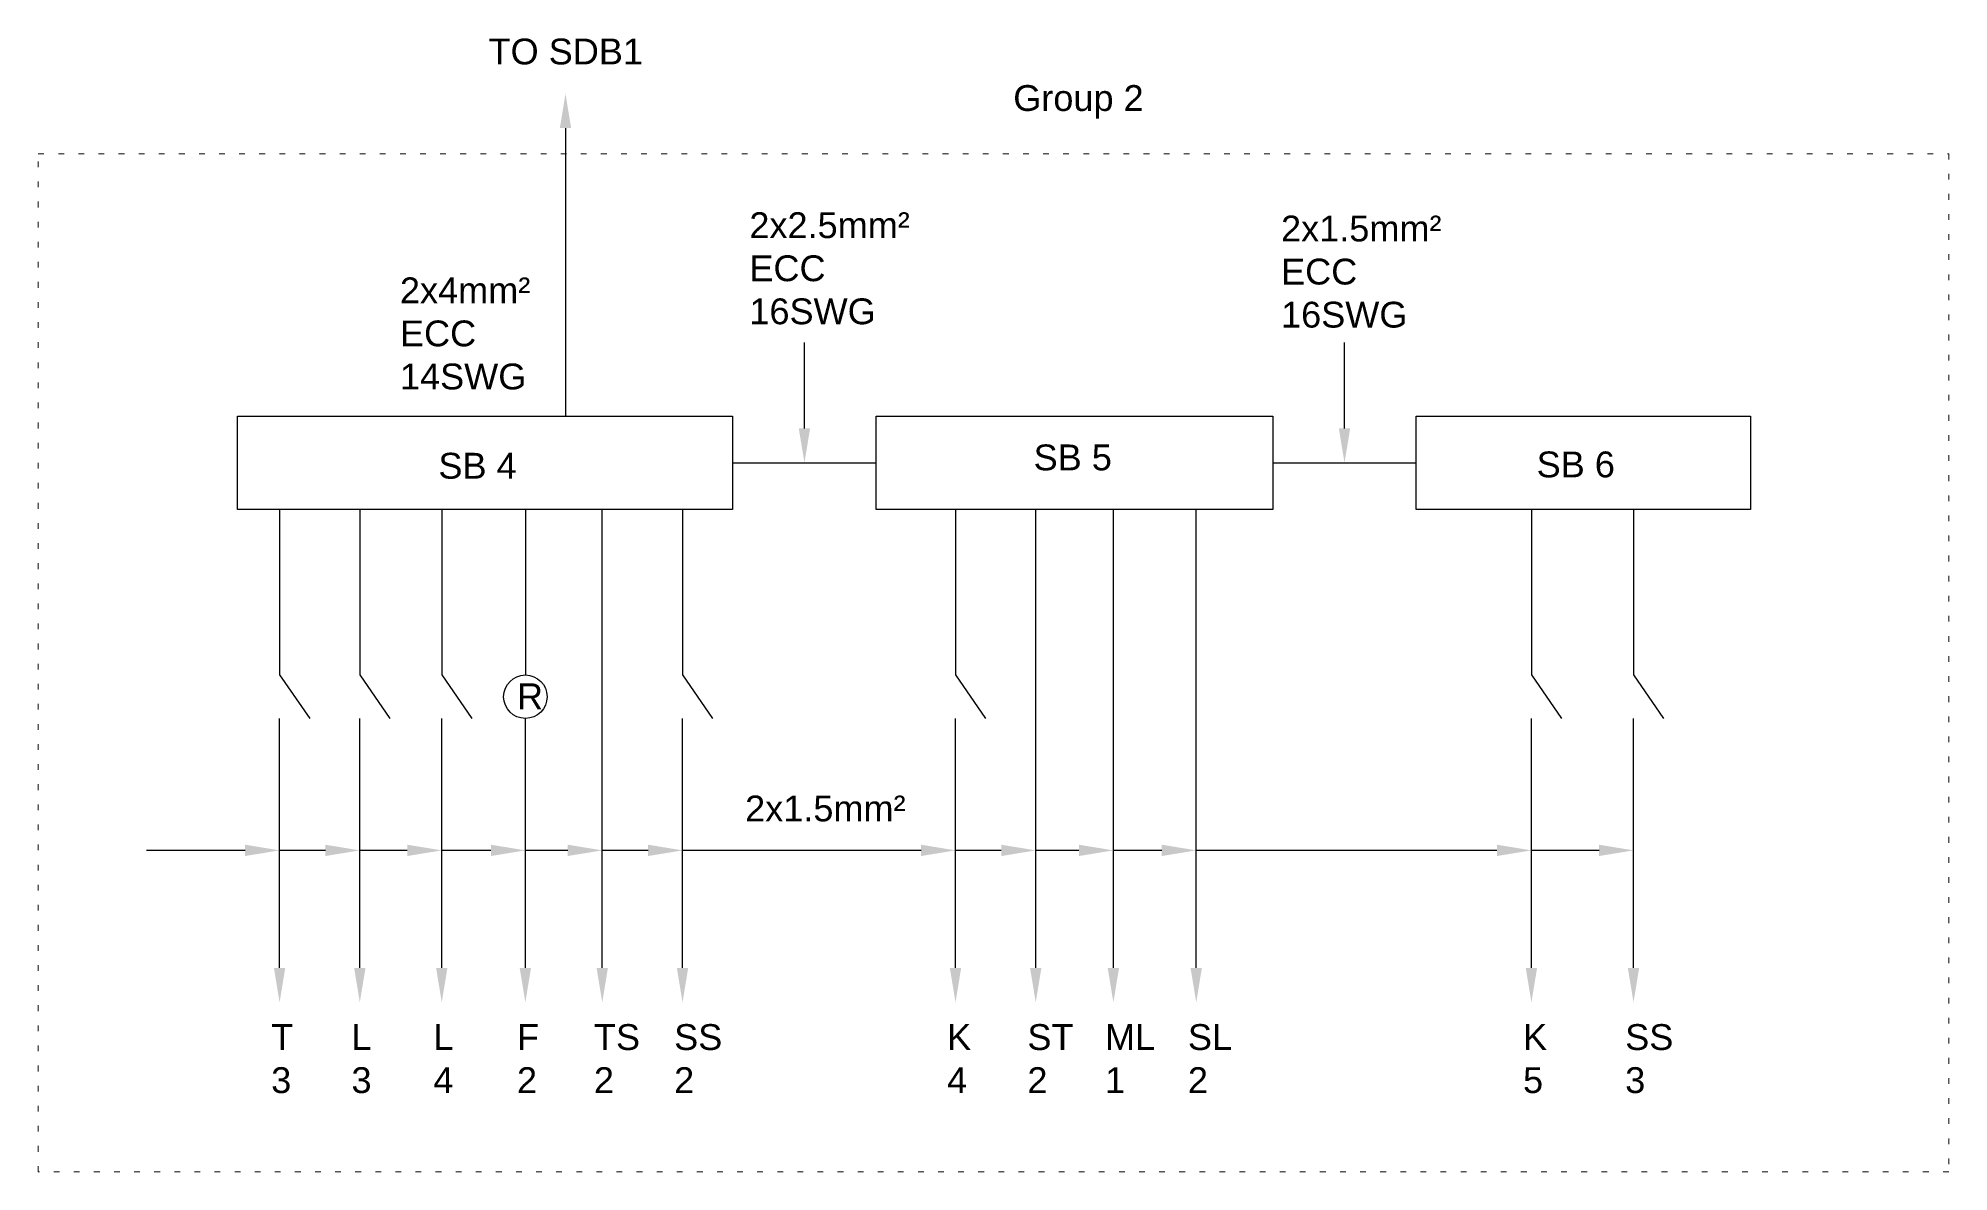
# Model space of a CAD drawing. Header units: inches. Extents: x 9.9 to 43.1, y 4.8 to 24.5.
import ezdxf
from ezdxf import colors
from ezdxf.entities.mleader import LeaderData, LeaderLine
from ezdxf.math import Vec2, Vec3

# ---------------------------------------------------------------- set-up
doc = ezdxf.new("R2010")
doc.units = ezdxf.units.IN
doc.header["$MEASUREMENT"] = 0
doc.linetypes.add('DOT', pattern=[0.25, 0, -0.25])
doc.layers.add('Dot', color=7, linetype='DOT', lineweight=20)
doc.styles.get("Standard").update_dxf_attribs({"font": 'arial.ttf'})

msp = doc.modelspace()

# ---------------------------------------------------------------- linework, layer by layer
for p, q in [((21.971, 17.114), (24.471, 17.114)), ((31.376, 17.114), (33.876, 17.114)), ((14.081, 16.299), (14.081, 13.419)), ((15.478, 16.299), (15.478, 13.419)), ((16.905, 16.299), (16.905, 13.419)), ((18.361, 16.299), (18.361, 13.419)), ((21.098, 16.299), (21.098, 13.419)), ((25.852, 16.299), (25.852, 13.419)), ((35.881, 16.299), (35.881, 13.419)), ((37.659, 16.299), (37.659, 13.419)), ((14.081, 13.419), (14.605, 12.662)), ((15.478, 13.419), (16.002, 12.662)), ((16.905, 13.419), (17.429, 12.662)), ((21.098, 13.419), (21.622, 12.662)), ((25.852, 13.419), (26.376, 12.662)), ((35.881, 13.419), (36.405, 12.662)), ((37.659, 13.419), (38.183, 12.662))]:
    msp.add_line(p, q)
for points in [[(13.349, 17.929), (21.971, 17.929), (21.971, 16.299), (13.349, 16.299)], [(24.471, 17.929), (31.376, 17.929), (31.376, 16.299), (24.471, 16.299)], [(33.876, 17.929), (39.699, 17.929), (39.699, 16.299), (33.876, 16.299)]]:
    msp.add_lwpolyline(points, close=True)
msp.add_circle((18.361, 13.041), 0.378)
at = {"layer": 'Dot'}
msp.add_lwpolyline([(9.878, 22.498), (43.149, 22.498), (43.149, 4.765), (9.878, 4.765)], close=True, dxfattribs=at)

# ---------------------------------------------------------------- texts
at = {"char_height": 0.5, "attachment_point": 1}
for s, width, heights, insert in [('{\\H0.9x;TO SDB1}', 2.88251, [0.582], (17.72, 24.505)), ('{\\H0.9x;Group 2}', 2.44577, [0.815], (26.857, 23.694)), ('{\\H0.9x;2x2.5mm²\\PECC\\P16SWG}', 2.62047, [2.066], (22.262, 21.479)), ('{\\H0.9x;2x1.5mm²\\PECC\\P16SWG}', 2.62047, [2.066], (31.521, 21.421)), ('{\\H0.9x;2x4mm²\\PECC\\P14SWG}', 2.62047, [2.066], (16.177, 20.344)), ('{\\H0.9x;SB 5}', 1.65963, [0.786], (27.212, 17.434)), ('{\\H0.9x;SB 6}', 1.65963, [0.786], (35.972, 17.312)), ('{\\H0.9x;SB 4}', 1.65963, [0.786], (16.847, 17.289)), ('{\\H0.9x;R}', 1.65963, [0.786], (18.215, 13.273)), ('{\\H0.9x;2x1.5mm²}', 2.73693, [0.757], (22.188, 11.319)), ('{\\H0.9x;T\\P3}', 0.5, [1.455], (13.935, 7.337)), ('{\\H0.9x;L\\P3}', 0.5, [1.455], (15.333, 7.337)), ('{\\H0.9x;L\\P4}', 0.5, [1.455], (16.759, 7.337)), ('{\\H0.9x;F\\P2}', 0.5, [1.455], (18.215, 7.337)), ('{\\H0.9x;TS\\P2}', 0.5, [1.455], (19.555, 7.337)), ('{\\H0.9x;SS\\P2}', 0.5, [1.455], (20.952, 7.337)), ('{\\H0.9x;K\\P4}', 0.5, [1.455], (25.706, 7.337)), ('{\\H0.9x;ST\\P2}', 0.5, [1.455], (27.104, 7.337)), ('{\\H0.9x;ML\\P1}', 0.5, [1.455], (28.456, 7.337)), ('{\\H0.9x;SL\\P2}', 0.5, [1.455], (29.899, 7.337)), ('{\\H0.9x;K\\P5}', 0.5, [1.455], (35.735, 7.337)), ('{\\H0.9x;SS\\P3}', 0.5, [1.455], (37.514, 7.337))]:
    msp.add_mtext_dynamic_manual_height_columns(s, width=width, gutter_width=1, heights=heights, dxfattribs=dict(at, insert=insert))

# ---------------------------------------------------------------- leaders
ml = msp.add_multileader_mtext('Standard')
ml.set_content('')
ml.set_leader_properties()
ml.build(insert=Vec2(0, 0))
ml.multileader.update_dxf_attribs({"has_dogleg": 0, "dogleg_length": 0.36, "arrow_head_size": 0.6})
ctx = ml.context
ctx.base_point, ctx.char_height, ctx.arrow_head_size, ctx.landing_gap_size, ctx.plane_origin = Vec3(19.06, 17.929), 0.18, 0.6, 0.09, Vec3(19.06, 23.545)
notes = []
notes.append((ctx, [(0, (1, 1, 0), (18.7, 17.929), (1, 0), 0.36, [(0, [(19.06, 23.545)], 0, [])])]))
ctx.mtext, ml.multileader.dxf.content_type = None, 0
ml = msp.add_multileader_mtext('Standard')
ml.set_content('')
ml.set_leader_properties()
ml.build(insert=Vec2(0, 0))
ml.multileader.update_dxf_attribs({"has_dogleg": 0, "dogleg_length": 0.36, "arrow_head_size": 0.6})
ctx = ml.context
ctx.base_point, ctx.char_height, ctx.arrow_head_size, ctx.landing_gap_size, ctx.plane_origin = Vec3(23.221, 19.209), 0.18, 0.6, 0.09, Vec3(23.221, 17.114)
notes.append((ctx, [(0, (1, 1, 0), (22.861, 19.209), (1, 0), 0.36, [(0, [(23.221, 17.114)], 0, [])])]))
ctx.mtext, ml.multileader.dxf.content_type = None, 0
ml = msp.add_multileader_mtext('Standard')
ml.set_content('')
ml.set_leader_properties()
ml.build(insert=Vec2(0, 0))
ml.multileader.update_dxf_attribs({"has_dogleg": 0, "dogleg_length": 0.36, "arrow_head_size": 0.6})
ctx = ml.context
ctx.base_point, ctx.char_height, ctx.arrow_head_size, ctx.landing_gap_size, ctx.plane_origin = Vec3(32.626, 19.209), 0.18, 0.6, 0.09, Vec3(32.626, 17.114)
notes.append((ctx, [(1, (1, 1, 0), (32.266, 19.209), (1, 0), 0.36, [(0, [(32.626, 17.114)], 0, [])])]))
ctx.mtext, ml.multileader.dxf.content_type = None, 0
ml = msp.add_multileader_mtext('Standard')
ml.set_content('')
ml.set_leader_properties()
ml.build(insert=Vec2(0, 0))
ml.multileader.update_dxf_attribs({"has_dogleg": 0, "dogleg_length": 0.36, "arrow_head_size": 0.6})
ctx = ml.context
ctx.base_point, ctx.char_height, ctx.arrow_head_size, ctx.landing_gap_size, ctx.plane_origin = Vec3(19.7, 16.299), 0.18, 0.6, 0.09, Vec3(19.7, 7.716)
notes.append((ctx, [(0, (1, 1, 0), (20.06, 16.299), (-1, 0), 0.36, [(0, [(19.7, 7.716)], 0, [])])]))
ctx.mtext, ml.multileader.dxf.content_type = None, 0
ml = msp.add_multileader_mtext('Standard')
ml.set_content('')
ml.set_leader_properties()
ml.build(insert=Vec2(0, 0))
ml.multileader.update_dxf_attribs({"has_dogleg": 0, "dogleg_length": 0.36, "arrow_head_size": 0.6})
ctx = ml.context
ctx.base_point, ctx.char_height, ctx.arrow_head_size, ctx.landing_gap_size, ctx.plane_origin = Vec3(27.249, 16.299), 0.18, 0.6, 0.09, Vec3(27.249, 7.716)
notes.append((ctx, [(0, (1, 1, 0), (26.889, 16.299), (1, 0), 0.36, [(0, [(27.249, 7.716)], 0, [])])]))
ctx.mtext, ml.multileader.dxf.content_type = None, 0
ml = msp.add_multileader_mtext('Standard')
ml.set_content('')
ml.set_leader_properties()
ml.build(insert=Vec2(0, 0))
ml.multileader.update_dxf_attribs({"has_dogleg": 0, "dogleg_length": 0.36, "arrow_head_size": 0.6})
ctx = ml.context
ctx.base_point, ctx.char_height, ctx.arrow_head_size, ctx.landing_gap_size, ctx.plane_origin = Vec3(28.601, 16.299), 0.18, 0.6, 0.09, Vec3(28.601, 7.716)
notes.append((ctx, [(0, (1, 1, 0), (28.241, 16.299), (1, 0), 0.36, [(0, [(28.601, 7.716)], 0, [])])]))
ctx.mtext, ml.multileader.dxf.content_type = None, 0
ml = msp.add_multileader_mtext('Standard')
ml.set_content('')
ml.set_leader_properties()
ml.build(insert=Vec2(0, 0))
ml.multileader.update_dxf_attribs({"has_dogleg": 0, "dogleg_length": 0.36, "arrow_head_size": 0.6})
ctx = ml.context
ctx.base_point, ctx.char_height, ctx.arrow_head_size, ctx.landing_gap_size, ctx.plane_origin = Vec3(30.044, 16.299), 0.18, 0.6, 0.09, Vec3(30.044, 7.716)
notes.append((ctx, [(0, (1, 1, 0), (29.684, 16.299), (1, 0), 0.36, [(0, [(30.044, 7.716)], 0, [])])]))
ctx.mtext, ml.multileader.dxf.content_type = None, 0
ml = msp.add_multileader_mtext('Standard')
ml.set_content('')
ml.set_leader_properties()
ml.build(insert=Vec2(0, 0))
ml.multileader.update_dxf_attribs({"has_dogleg": 0, "dogleg_length": 0.36, "arrow_head_size": 0.6})
ctx = ml.context
ctx.base_point, ctx.char_height, ctx.arrow_head_size, ctx.landing_gap_size, ctx.plane_origin = Vec3(14.081, 12.662), 0.18, 0.6, 0.09, Vec3(14.081, 7.716)
notes.append((ctx, [(0, (1, 1, 0), (13.721, 12.662), (1, 0), 0.36, [(0, [(14.081, 7.716)], 0, [])])]))
ctx.mtext, ml.multileader.dxf.content_type = None, 0
ml = msp.add_multileader_mtext('Standard')
ml.set_content('')
ml.set_leader_properties()
ml.build(insert=Vec2(0, 0))
ml.multileader.update_dxf_attribs({"has_dogleg": 0, "dogleg_length": 0.36, "arrow_head_size": 0.6})
ctx = ml.context
ctx.base_point, ctx.char_height, ctx.arrow_head_size, ctx.landing_gap_size, ctx.plane_origin = Vec3(15.478, 12.662), 0.18, 0.6, 0.09, Vec3(15.478, 7.716)
notes.append((ctx, [(0, (1, 1, 0), (15.118, 12.662), (1, 0), 0.36, [(0, [(15.478, 7.716)], 0, [])])]))
ctx.mtext, ml.multileader.dxf.content_type = None, 0
ml = msp.add_multileader_mtext('Standard')
ml.set_content('')
ml.set_leader_properties()
ml.build(insert=Vec2(0, 0))
ml.multileader.update_dxf_attribs({"has_dogleg": 0, "dogleg_length": 0.36, "arrow_head_size": 0.6})
ctx = ml.context
ctx.base_point, ctx.char_height, ctx.arrow_head_size, ctx.landing_gap_size, ctx.plane_origin = Vec3(16.905, 12.662), 0.18, 0.6, 0.09, Vec3(16.905, 7.716)
notes.append((ctx, [(0, (1, 1, 0), (16.545, 12.662), (1, 0), 0.36, [(0, [(16.905, 7.716)], 0, [])])]))
ctx.mtext, ml.multileader.dxf.content_type = None, 0
ml = msp.add_multileader_mtext('Standard')
ml.set_content('')
ml.set_leader_properties()
ml.build(insert=Vec2(0, 0))
ml.multileader.update_dxf_attribs({"has_dogleg": 0, "dogleg_length": 0.36, "arrow_head_size": 0.6})
ctx = ml.context
ctx.base_point, ctx.char_height, ctx.arrow_head_size, ctx.landing_gap_size, ctx.plane_origin = Vec3(18.361, 12.662), 0.18, 0.6, 0.09, Vec3(18.361, 7.716)
notes.append((ctx, [(0, (1, 1, 0), (18.001, 12.662), (1, 0), 0.36, [(0, [(18.361, 7.716)], 0, [])])]))
ctx.mtext, ml.multileader.dxf.content_type = None, 0
ml = msp.add_multileader_mtext('Standard')
ml.set_content('')
ml.set_leader_properties()
ml.build(insert=Vec2(0, 0))
ml.multileader.update_dxf_attribs({"has_dogleg": 0, "dogleg_length": 0.36, "arrow_head_size": 0.6})
ctx = ml.context
ctx.base_point, ctx.char_height, ctx.arrow_head_size, ctx.landing_gap_size, ctx.plane_origin = Vec3(21.098, 12.662), 0.18, 0.6, 0.09, Vec3(21.098, 7.716)
notes.append((ctx, [(0, (1, 1, 0), (20.738, 12.662), (1, 0), 0.36, [(0, [(21.098, 7.716)], 0, [])])]))
ctx.mtext, ml.multileader.dxf.content_type = None, 0
ml = msp.add_multileader_mtext('Standard')
ml.set_content('')
ml.set_leader_properties()
ml.build(insert=Vec2(0, 0))
ml.multileader.update_dxf_attribs({"has_dogleg": 0, "dogleg_length": 0.36, "arrow_head_size": 0.6})
ctx = ml.context
ctx.base_point, ctx.char_height, ctx.arrow_head_size, ctx.landing_gap_size, ctx.plane_origin = Vec3(25.852, 12.662), 0.18, 0.6, 0.09, Vec3(25.852, 7.716)
notes.append((ctx, [(0, (1, 1, 0), (25.492, 12.662), (1, 0), 0.36, [(0, [(25.852, 7.716)], 0, [])])]))
ctx.mtext, ml.multileader.dxf.content_type = None, 0
ml = msp.add_multileader_mtext('Standard')
ml.set_content('')
ml.set_leader_properties()
ml.build(insert=Vec2(0, 0))
ml.multileader.update_dxf_attribs({"has_dogleg": 0, "dogleg_length": 0.36, "arrow_head_size": 0.6})
ctx = ml.context
ctx.base_point, ctx.char_height, ctx.arrow_head_size, ctx.landing_gap_size, ctx.plane_origin = Vec3(35.881, 12.662), 0.18, 0.6, 0.09, Vec3(35.881, 7.716)
notes.append((ctx, [(0, (1, 1, 0), (35.521, 12.662), (1, 0), 0.36, [(0, [(35.881, 7.716)], 0, [])])]))
ctx.mtext, ml.multileader.dxf.content_type = None, 0
ml = msp.add_multileader_mtext('Standard')
ml.set_content('')
ml.set_leader_properties()
ml.build(insert=Vec2(0, 0))
ml.multileader.update_dxf_attribs({"has_dogleg": 0, "dogleg_length": 0.36, "arrow_head_size": 0.6})
ctx = ml.context
ctx.base_point, ctx.char_height, ctx.arrow_head_size, ctx.landing_gap_size, ctx.plane_origin = Vec3(37.659, 12.662), 0.18, 0.6, 0.09, Vec3(37.659, 7.716)
notes.append((ctx, [(0, (1, 1, 0), (37.299, 12.662), (1, 0), 0.36, [(0, [(37.659, 7.716)], 0, [])])]))
ctx.mtext, ml.multileader.dxf.content_type = None, 0
ml = msp.add_multileader_mtext('Standard')
ml.set_content('')
ml.set_leader_properties()
ml.build(insert=Vec2(0, 0))
ml.multileader.update_dxf_attribs({"has_dogleg": 0, "dogleg_length": 0.36, "arrow_head_size": 0.6})
ctx = ml.context
ctx.base_point, ctx.char_height, ctx.arrow_head_size, ctx.landing_gap_size, ctx.plane_origin = Vec3(11.762, 10.364), 0.18, 0.6, 0.09, Vec3(14.081, 10.364)
notes.append((ctx, [(0, (1, 1, 0), (12.122, 10.364), (-1, 0), 0.36, [(0, [(14.081, 10.364)], 0, [])])]))
ctx.mtext, ml.multileader.dxf.content_type = None, 0
ml = msp.add_multileader_mtext('Standard')
ml.set_content('')
ml.set_leader_properties()
ml.build(insert=Vec2(0, 0))
ml.multileader.update_dxf_attribs({"has_dogleg": 0, "dogleg_length": 0.36, "arrow_head_size": 0.6})
ctx = ml.context
ctx.base_point, ctx.char_height, ctx.arrow_head_size, ctx.landing_gap_size, ctx.plane_origin = Vec3(14.081, 10.364), 0.18, 0.6, 0.09, Vec3(15.478, 10.364)
notes.append((ctx, [(0, (1, 1, 0), (14.441, 10.364), (-1, 0), 0.36, [(0, [(15.478, 10.364)], 0, [])])]))
ctx.mtext, ml.multileader.dxf.content_type = None, 0
ml = msp.add_multileader_mtext('Standard')
ml.set_content('')
ml.set_leader_properties()
ml.build(insert=Vec2(0, 0))
ml.multileader.update_dxf_attribs({"has_dogleg": 0, "dogleg_length": 0.36, "arrow_head_size": 0.6})
ctx = ml.context
ctx.base_point, ctx.char_height, ctx.arrow_head_size, ctx.landing_gap_size, ctx.plane_origin = Vec3(15.478, 10.364), 0.18, 0.6, 0.09, Vec3(16.905, 10.364)
notes.append((ctx, [(0, (1, 1, 0), (15.838, 10.364), (-1, 0), 0.36, [(0, [(16.905, 10.364)], 0, [])])]))
ctx.mtext, ml.multileader.dxf.content_type = None, 0
ml = msp.add_multileader_mtext('Standard')
ml.set_content('')
ml.set_leader_properties()
ml.build(insert=Vec2(0, 0))
ml.multileader.update_dxf_attribs({"has_dogleg": 0, "dogleg_length": 0.36, "arrow_head_size": 0.6})
ctx = ml.context
ctx.base_point, ctx.char_height, ctx.arrow_head_size, ctx.landing_gap_size, ctx.plane_origin = Vec3(16.905, 10.364), 0.18, 0.6, 0.09, Vec3(18.361, 10.364)
notes.append((ctx, [(0, (1, 1, 0), (17.265, 10.364), (-1, 0), 0.36, [(0, [(18.361, 10.364)], 0, [])])]))
ctx.mtext, ml.multileader.dxf.content_type = None, 0
ml = msp.add_multileader_mtext('Standard')
ml.set_content('')
ml.set_leader_properties()
ml.build(insert=Vec2(0, 0))
ml.multileader.update_dxf_attribs({"has_dogleg": 0, "dogleg_length": 0.36, "arrow_head_size": 0.6})
ctx = ml.context
ctx.base_point, ctx.char_height, ctx.arrow_head_size, ctx.landing_gap_size, ctx.plane_origin = Vec3(18.361, 10.364), 0.18, 0.6, 0.09, Vec3(19.7, 10.364)
notes.append((ctx, [(0, (1, 1, 0), (18.721, 10.364), (-1, 0), 0.36, [(0, [(19.7, 10.364)], 0, [])])]))
ctx.mtext, ml.multileader.dxf.content_type = None, 0
ml = msp.add_multileader_mtext('Standard')
ml.set_content('')
ml.set_leader_properties()
ml.build(insert=Vec2(0, 0))
ml.multileader.update_dxf_attribs({"has_dogleg": 0, "dogleg_length": 0.36, "arrow_head_size": 0.6})
ctx = ml.context
ctx.base_point, ctx.char_height, ctx.arrow_head_size, ctx.landing_gap_size, ctx.plane_origin = Vec3(19.7, 10.364), 0.18, 0.6, 0.09, Vec3(21.098, 10.364)
notes.append((ctx, [(0, (1, 1, 0), (20.06, 10.364), (-1, 0), 0.36, [(0, [(21.098, 10.364)], 0, [])])]))
ctx.mtext, ml.multileader.dxf.content_type = None, 0
ml = msp.add_multileader_mtext('Standard')
ml.set_content('')
ml.set_leader_properties()
ml.build(insert=Vec2(0, 0))
ml.multileader.update_dxf_attribs({"has_dogleg": 0, "dogleg_length": 0.36, "arrow_head_size": 0.6})
ctx = ml.context
ctx.base_point, ctx.char_height, ctx.arrow_head_size, ctx.landing_gap_size, ctx.plane_origin = Vec3(21.098, 10.364), 0.18, 0.6, 0.09, Vec3(25.852, 10.364)
notes.append((ctx, [(0, (1, 1, 0), (21.458, 10.364), (-1, 0), 0.36, [(0, [(25.852, 10.364)], 0, [])])]))
ctx.mtext, ml.multileader.dxf.content_type = None, 0
ml = msp.add_multileader_mtext('Standard')
ml.set_content('')
ml.set_leader_properties()
ml.build(insert=Vec2(0, 0))
ml.multileader.update_dxf_attribs({"has_dogleg": 0, "dogleg_length": 0.36, "arrow_head_size": 0.6})
ctx = ml.context
ctx.base_point, ctx.char_height, ctx.arrow_head_size, ctx.landing_gap_size, ctx.plane_origin = Vec3(25.852, 10.364), 0.18, 0.6, 0.09, Vec3(27.249, 10.364)
notes.append((ctx, [(0, (1, 1, 0), (26.212, 10.364), (-1, 0), 0.36, [(0, [(27.249, 10.364)], 0, [])])]))
ctx.mtext, ml.multileader.dxf.content_type = None, 0
ml = msp.add_multileader_mtext('Standard')
ml.set_content('')
ml.set_leader_properties()
ml.build(insert=Vec2(0, 0))
ml.multileader.update_dxf_attribs({"has_dogleg": 0, "dogleg_length": 0.36, "arrow_head_size": 0.6})
ctx = ml.context
ctx.base_point, ctx.char_height, ctx.arrow_head_size, ctx.landing_gap_size, ctx.plane_origin = Vec3(27.249, 10.364), 0.18, 0.6, 0.09, Vec3(28.601, 10.364)
notes.append((ctx, [(0, (1, 1, 0), (27.609, 10.364), (-1, 0), 0.36, [(0, [(28.601, 10.364)], 0, [])])]))
ctx.mtext, ml.multileader.dxf.content_type = None, 0
ml = msp.add_multileader_mtext('Standard')
ml.set_content('')
ml.set_leader_properties()
ml.build(insert=Vec2(0, 0))
ml.multileader.update_dxf_attribs({"has_dogleg": 0, "dogleg_length": 0.36, "arrow_head_size": 0.6})
ctx = ml.context
ctx.base_point, ctx.char_height, ctx.arrow_head_size, ctx.landing_gap_size, ctx.plane_origin = Vec3(28.601, 10.364), 0.18, 0.6, 0.09, Vec3(30.044, 10.364)
notes.append((ctx, [(0, (1, 1, 0), (28.961, 10.364), (-1, 0), 0.36, [(0, [(30.044, 10.364)], 0, [])])]))
ctx.mtext, ml.multileader.dxf.content_type = None, 0
ml = msp.add_multileader_mtext('Standard')
ml.set_content('')
ml.set_leader_properties()
ml.build(insert=Vec2(0, 0))
ml.multileader.update_dxf_attribs({"has_dogleg": 0, "dogleg_length": 0.36, "arrow_head_size": 0.6})
ctx = ml.context
ctx.base_point, ctx.char_height, ctx.arrow_head_size, ctx.landing_gap_size, ctx.plane_origin = Vec3(30.044, 10.364), 0.18, 0.6, 0.09, Vec3(35.881, 10.364)
notes.append((ctx, [(0, (1, 1, 0), (30.404, 10.364), (-1, 0), 0.36, [(0, [(35.881, 10.364)], 0, [])])]))
ctx.mtext, ml.multileader.dxf.content_type = None, 0
ml = msp.add_multileader_mtext('Standard')
ml.set_content('')
ml.set_leader_properties()
ml.build(insert=Vec2(0, 0))
ml.multileader.update_dxf_attribs({"has_dogleg": 0, "dogleg_length": 0.36, "arrow_head_size": 0.6})
ctx = ml.context
ctx.base_point, ctx.char_height, ctx.arrow_head_size, ctx.landing_gap_size, ctx.plane_origin = Vec3(35.881, 10.364), 0.18, 0.6, 0.09, Vec3(37.659, 10.364)
notes.append((ctx, [(0, (1, 1, 0), (36.241, 10.364), (-1, 0), 0.36, [(0, [(37.659, 10.364)], 0, [])])]))
ctx.mtext, ml.multileader.dxf.content_type = None, 0
for ctx, leaders in notes:
    for number, flags, end, landing, length, lines in leaders:
        leader = LeaderData()
        leader.index, (leader.has_last_leader_line, leader.has_dogleg_vector, leader.attachment_direction) = number, flags
        leader.last_leader_point, leader.dogleg_vector, leader.dogleg_length = Vec3(end), Vec3(landing), length
        for number, points, colour, breaks in lines:
            line = LeaderLine()
            line.index, line.vertices, line.color, line.breaks = number, Vec3.list(points), colors.encode_raw_color(colour), breaks
            leader.lines.append(line)
        ctx.leaders.append(leader)

doc.saveas('drawing.dxf')
